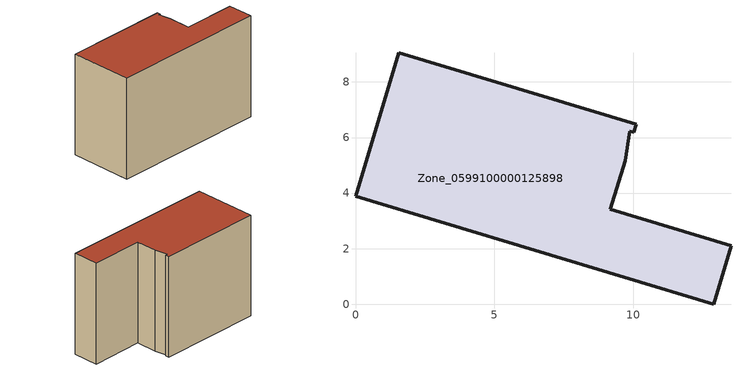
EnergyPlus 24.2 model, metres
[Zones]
Zone_0599100000125898
 floor ground (C_G): 0,3.88 1.55,9.05 10.1,6.48 10.01,6.19 9.87,6.23 9.71,5.17 9.18,3.41 13.52,2.11 12.89,0 z0
 wall outside (C_F): 1.55,9.05 0,3.88 12.89,0 13.52,2.11 9.18,3.41 9.71,5.17 9.87,6.23 10.01,6.19 10.1,6.48 1.55,9.05 z0:8.67
 roof outside (C_R): 9.71,5.17 9.87,6.23 10.01,6.19 10.1,6.48 1.55,9.05 0,3.88 12.89,0 13.52,2.11 9.18,3.41 z8.67
[BUILDING]
Pand.0599100000125898: North Axis=0; Terrain=City; Loads Convergence Tolerance Value=0.04; Temperature Convergence Tolerance Value=0.4; Solar Distribution=FullExterior; Maximum Number of Warmup Days=25; Minimum Number of Warmup Days=1
[Site:Location]
Rotterdam.The.Hague.AP_ZH_NLD Design_Conditions: Latitude=51.96; Longitude=4.45; Time Zone=1; Elevation=-4.5
[SITE:GROUNDTEMPERATURE:BUILDINGSURFACE]
18, 18, 18, 18, 18, 18, 18, 18, 18, 18, 18, 18
[MATERIAL] Thermal Absorptance=0.9; Solar Absorptance=0.7; Visible Absorptance=0.7
Name | Roughness | Thickness | Conductivity | Density | Specific Heat
G.TI.1975-1991 | MediumSmooth | 0.15 | 0.288461 | 540 | 1210
F.TI.1975-1991 | Rough | 0.3 | 0.230769 | 1920 | 840
R.TI.1975-1991 | MediumRough | 0.2 | 0.153846 | 1500 | 1000
[CONSTRUCTION]
C_G: G.TI.1975-1991
C_F: F.TI.1975-1991
C_R: R.TI.1975-1991
[ZONE]
Zone_0599100000125898: Type=1; Multiplier=1; Ceiling Height=Autocalculate; Volume=Autocalculate; Floor Area=autocalculate; Part of Total Floor Area=Yes
[ZONEINFILTRATION:DESIGNFLOWRATE]
Infil_Zone_0599100000125898: Zone or ZoneList or Space or SpaceList=Zone_0599100000125898; Schedule=AlwaysOn; Design Flow Rate Calculation Method=Flow/Area; Flow Rate per Floor Area=0.003; Constant Term Coefficient=1; Temperature Term Coefficient=0; Velocity Term Coefficient=0; Velocity Squared Term Coefficient=0
[HVACTEMPLATE:ZONE:IDEALLOADSAIRSYSTEM]
Zone_0599100000125898: Maximum Heating Supply Air Temperature=50; Minimum Cooling Supply Air Temperature=13; Maximum Heating Supply Air Humidity Ratio=0.0156; Minimum Cooling Supply Air Humidity Ratio=0.0077; Heating Limit=NoLimit; Cooling Limit=NoLimit; Dehumidification Control Type=ConstantSensibleHeatRatio; Cooling Sensible Heat Ratio=0.7; Dehumidification Setpoint=60; Humidification Control Type=None; Humidification Setpoint=30; Outdoor Air Method=None; Outdoor Air Flow Rate per Person=0.00944; Outdoor Air Flow Rate per Zone Floor Area=0; Outdoor Air Flow Rate per Zone=0; Demand Controlled Ventilation Type=None; Outdoor Air Economizer Type=NoEconomizer; Heat Recovery Type=None; Sensible Heat Recovery Effectiveness=0.7; Latent Heat Recovery Effectiveness=0.65
[ZONECONTROL:THERMOSTAT]
ThermostatControl_Zone_0599100000125898: Zone or ZoneList=Zone_0599100000125898; Control Type Schedule=DualSetpointControlType; Control 1=Thermostat_Zone_0599100000125898; Temperature Difference Between Cutout And Setpoint=0
[THERMOSTATSETPOINT:DUALSETPOINT]
Thermostat_Zone_0599100000125898: Heating Setpoint Temperature Schedule=HeatingSetpoint_Zone_0599100000125898; Cooling Setpoint Temperature Schedule=CoolingSetpoint_Zone_0599100000125898
[SCHEDULE:COMPACT]
HeatingSetpoint_Zone_0599100000125898: Through: 12/31, For: AllDays, Until: 24:00, 21
CoolingSetpoint_Zone_0599100000125898: Through: 12/31, For: AllDays, Until: 24:00, 24
DualSetpointControlType: Through: 12/31, For: AllDays, Until: 24:00, 4
AlwaysOn: Through: 12/31, For: AllDays, Until: 24:00, 1
